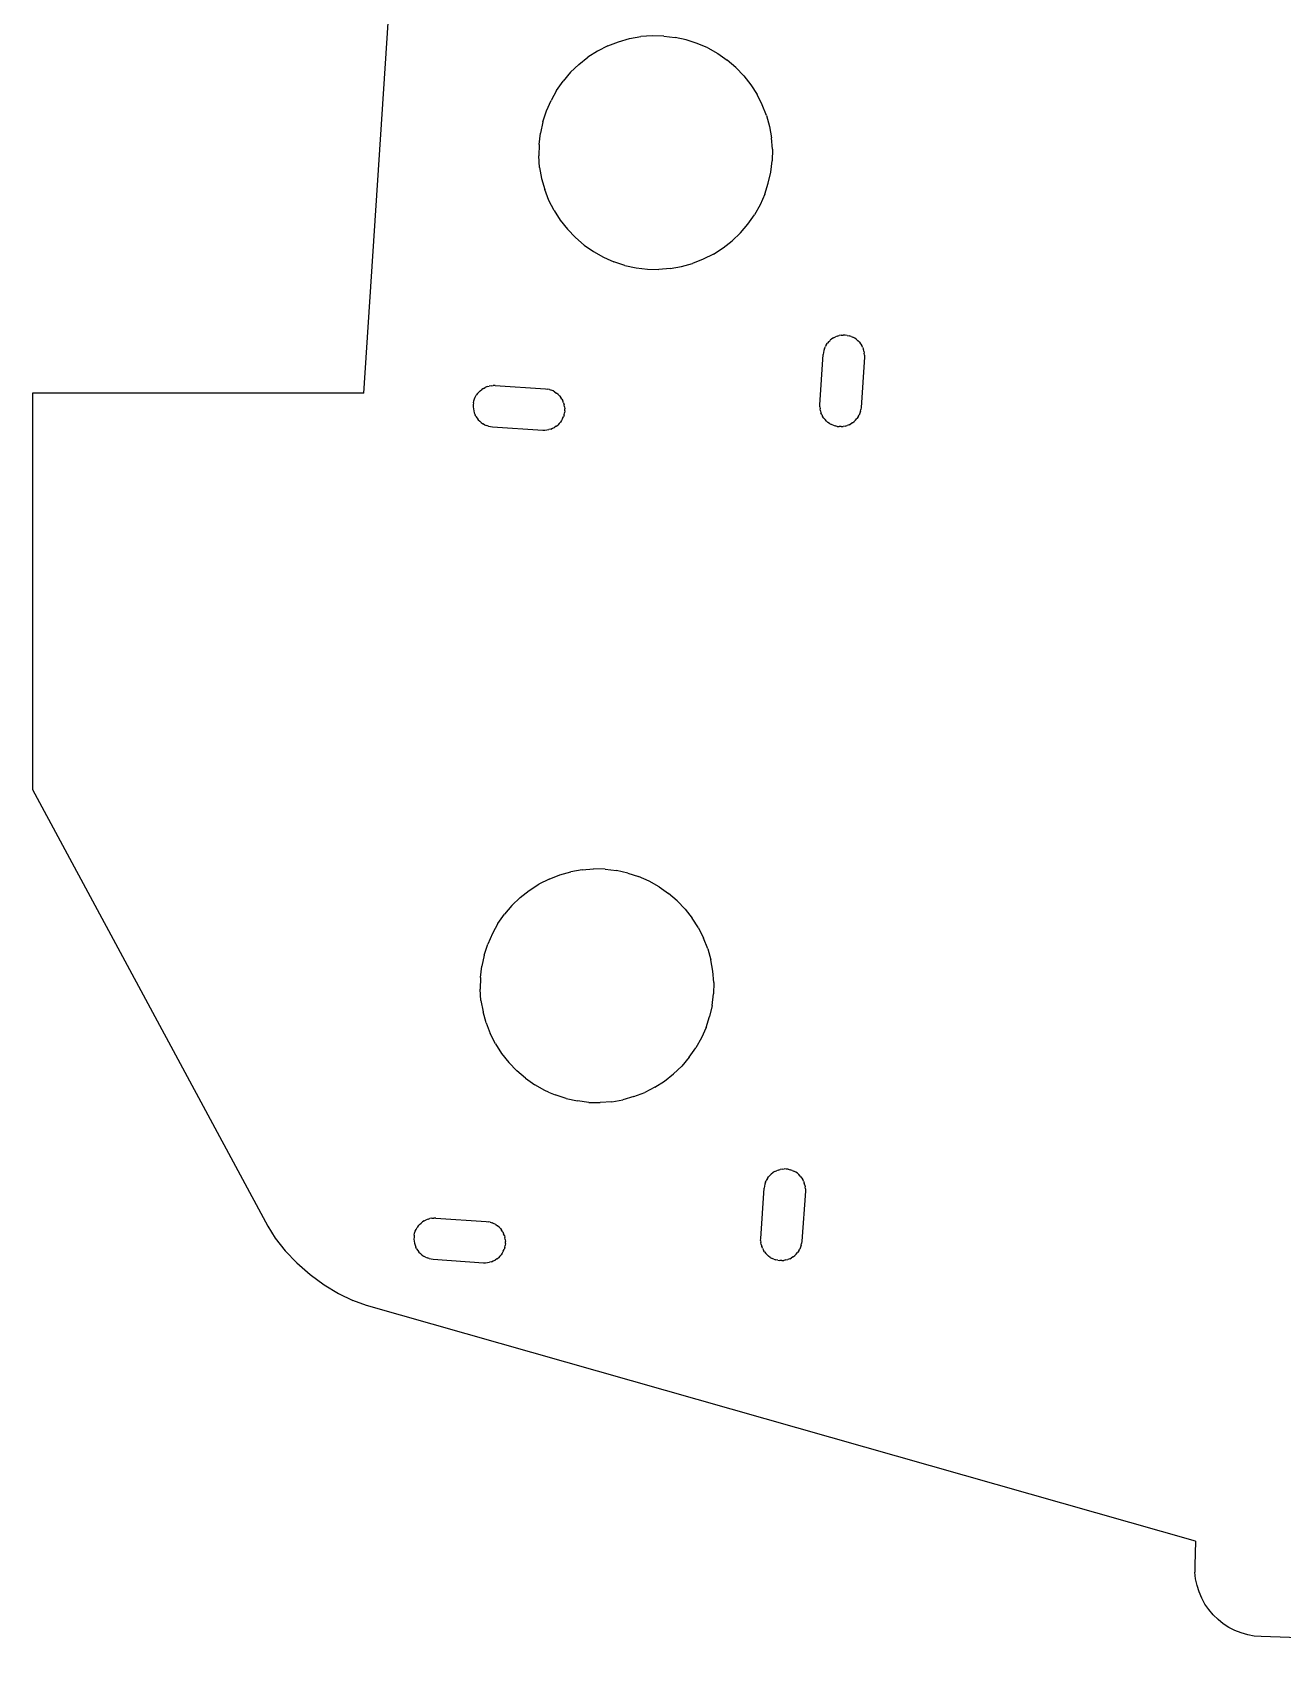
# Model space of a CAD drawing. Extents: x -47 to 67, y -58 to 58.
# Drawn here: x -46.98 to -19.69, y 2.9 to 38.21 of the extents above; entities that cross this region are included whole.
import ezdxf

# ---------------------------------------------------------------- set-up
doc = ezdxf.new("R2010")
doc.units = 0

msp = doc.modelspace()

# ---------------------------------------------------------------- linework, layer by layer
for p, q in [((-39.745, 30.339, 0.063), (-39.144, 39.47, 0.06)), ((-33.449, 38.135, 0.054), (-33.699, 38.115, 0.055)), ((-33.199, 38.129, 0.054), (-33.449, 38.135, 0.054)), ((-34.643, 37.8, 0.056), (-34.853, 37.665, 0.057)), ((-34.419, 37.913, 0.056), (-34.643, 37.8, 0.056)), ((-34.419, 37.913, 0.056), (-34.186, 38.004, 0.056)), ((-34.186, 38.004, 0.056), (-33.945, 38.072, 0.055)), ((-33.945, 38.072, 0.055), (-33.699, 38.115, 0.055)), ((-33.199, 38.129, 0.054), (-32.951, 38.1, 0.054)), ((-32.706, 38.046, 0.053), (-32.951, 38.1, 0.054)), ((-32.469, 37.968, 0.053), (-32.706, 38.046, 0.053)), ((-32.239, 37.868, 0.053), (-32.469, 37.968, 0.053)), ((-32.239, 37.868, 0.053), (-32.021, 37.745, 0.052)), ((-35.231, 37.337, 0.058), (-35.05, 37.51, 0.057)), ((-35.05, 37.51, 0.057), (-34.853, 37.665, 0.057)), ((-32.021, 37.745, 0.052), (-31.816, 37.602, 0.052)), ((-31.626, 37.439, 0.052), (-31.816, 37.602, 0.052)), ((-31.453, 37.259, 0.051), (-31.626, 37.439, 0.052)), ((-35.537, 36.942, 0.058), (-35.393, 37.147, 0.058)), ((-35.231, 37.337, 0.058), (-35.393, 37.147, 0.058)), ((-31.453, 37.259, 0.051), (-31.298, 37.062, 0.051)), ((-35.76, 36.494, 0.059), (-35.659, 36.723, 0.058)), ((-35.537, 36.942, 0.058), (-35.659, 36.723, 0.058)), ((-31.298, 37.062, 0.051), (-31.163, 36.851, 0.051)), ((-31.05, 36.628, 0.051), (-31.163, 36.851, 0.051)), ((-35.837, 36.256, 0.059), (-35.76, 36.494, 0.059)), ((-30.959, 36.395, 0.051), (-31.05, 36.628, 0.051)), ((-30.959, 36.395, 0.051), (-30.891, 36.154, 0.051)), ((-35.837, 36.256, 0.059), (-35.891, 36.012, 0.059)), ((-30.891, 36.154, 0.051), (-30.848, 35.907, 0.051)), ((-35.921, 35.764, 0.059), (-35.926, 35.513, 0.059)), ((-35.921, 35.764, 0.059), (-35.891, 36.012, 0.059)), ((-30.828, 35.658, 0.051), (-30.848, 35.907, 0.051)), ((-35.907, 35.264, 0.059), (-35.926, 35.513, 0.059)), ((-30.863, 35.159, 0.051), (-30.833, 35.408, 0.051)), ((-30.828, 35.658, 0.051), (-30.833, 35.408, 0.051)), ((-35.907, 35.264, 0.059), (-35.863, 35.017, 0.059)), ((-35.863, 35.017, 0.059), (-35.795, 34.777, 0.059)), ((-30.917, 34.915, 0.051), (-30.863, 35.159, 0.051)), ((-35.704, 34.543, 0.059), (-35.795, 34.777, 0.059)), ((-30.995, 34.677, 0.051), (-31.095, 34.448, 0.052)), ((-30.995, 34.677, 0.051), (-30.917, 34.915, 0.051)), ((-35.591, 34.32, 0.059), (-35.704, 34.543, 0.059)), ((-35.591, 34.32, 0.059), (-35.456, 34.109, 0.059)), ((-31.095, 34.448, 0.052), (-31.218, 34.23, 0.052)), ((-35.456, 34.109, 0.059), (-35.302, 33.913, 0.059)), ((-35.128, 33.732, 0.058), (-35.302, 33.913, 0.059)), ((-31.524, 33.834, 0.053), (-31.361, 34.025, 0.052)), ((-31.361, 34.025, 0.052), (-31.218, 34.23, 0.052)), ((-34.938, 33.569, 0.058), (-35.128, 33.732, 0.058)), ((-34.938, 33.569, 0.058), (-34.733, 33.426, 0.058)), ((-31.901, 33.506, 0.053), (-31.704, 33.661, 0.053)), ((-31.704, 33.661, 0.053), (-31.524, 33.834, 0.053)), ((-34.733, 33.426, 0.058), (-34.515, 33.304, 0.058)), ((-34.515, 33.304, 0.058), (-34.434, 33.268, 0.057)), ((-34.434, 33.268, 0.057), (-34.286, 33.203, 0.057)), ((-34.048, 33.125, 0.057), (-34.286, 33.203, 0.057)), ((-32.335, 33.258, 0.054), (-32.568, 33.167, 0.054)), ((-32.112, 33.372, 0.054), (-32.335, 33.258, 0.054)), ((-32.112, 33.372, 0.054), (-31.901, 33.506, 0.053)), ((-34.048, 33.125, 0.057), (-33.804, 33.072, 0.056)), ((-33.804, 33.072, 0.056), (-33.555, 33.042, 0.056)), ((-33.555, 33.042, 0.056), (-33.305, 33.037, 0.056)), ((-33.055, 33.056, 0.055), (-33.305, 33.037, 0.056)), ((-33.055, 33.056, 0.055), (-32.809, 33.1, 0.055)), ((-32.809, 33.1, 0.055), (-32.568, 33.167, 0.054)), ((-29.651, 31.391, 0.047), (-29.626, 31.427, 0.047)), ((-29.597, 31.461, 0.046), (-29.626, 31.427, 0.047)), ((-29.597, 31.461, 0.046), (-29.576, 31.481, 0.046)), ((-29.576, 31.481, 0.046), (-29.565, 31.492, 0.046)), ((-29.531, 31.519, 0.046), (-29.565, 31.492, 0.046)), ((-29.494, 31.543, 0.046), (-29.531, 31.519, 0.046)), ((-29.494, 31.543, 0.046), (-29.454, 31.563, 0.046)), ((-29.413, 31.58, 0.046), (-29.454, 31.563, 0.046)), ((-29.413, 31.58, 0.046), (-29.371, 31.592, 0.046)), ((-29.327, 31.6, 0.046), (-29.371, 31.592, 0.046)), ((-29.327, 31.6, 0.046), (-29.283, 31.603, 0.046)), ((-29.239, 31.602, 0.046), (-29.283, 31.603, 0.046)), ((-29.195, 31.597, 0.046), (-29.239, 31.602, 0.046)), ((-29.195, 31.597, 0.046), (-29.152, 31.588, 0.046)), ((-29.11, 31.575, 0.046), (-29.152, 31.588, 0.046)), ((-29.11, 31.575, 0.046), (-29.07, 31.557, 0.046)), ((-29.031, 31.536, 0.046), (-29.07, 31.557, 0.046)), ((-28.995, 31.51, 0.045), (-29.031, 31.536, 0.046)), ((-28.995, 31.51, 0.045), (-28.961, 31.482, 0.045)), ((-28.93, 31.45, 0.045), (-28.961, 31.482, 0.045)), ((-28.93, 31.45, 0.045), (-28.903, 31.415, 0.045)), ((-29.79, 30.085, 0.047), (-29.718, 31.183, 0.047)), ((-29.713, 31.227, 0.047), (-29.718, 31.183, 0.047)), ((-29.703, 31.27, 0.047), (-29.713, 31.227, 0.047)), ((-29.69, 31.312, 0.047), (-29.703, 31.27, 0.047)), ((-29.69, 31.312, 0.047), (-29.672, 31.353, 0.047)), ((-29.651, 31.391, 0.047), (-29.672, 31.353, 0.047)), ((-28.903, 31.415, 0.045), (-28.879, 31.378, 0.045)), ((-28.82, 31.124, 0.045), (-28.892, 30.026, 0.046)), ((-28.859, 31.339, 0.045), (-28.879, 31.378, 0.045)), ((-28.859, 31.339, 0.045), (-28.843, 31.298, 0.045)), ((-28.83, 31.256, 0.045), (-28.843, 31.298, 0.045)), ((-28.83, 31.256, 0.045), (-28.823, 31.212, 0.045)), ((-28.819, 31.168, 0.045), (-28.823, 31.212, 0.045)), ((-28.819, 31.168, 0.045), (-28.82, 31.124, 0.045)), ((-37.236, 30.36, 0.059), (-37.204, 30.391, 0.059)), ((-37.204, 30.391, 0.059), (-37.169, 30.418, 0.059)), ((-37.132, 30.442, 0.059), (-37.169, 30.418, 0.059)), ((-37.132, 30.442, 0.059), (-37.093, 30.463, 0.059)), ((-37.052, 30.479, 0.059), (-37.093, 30.463, 0.059)), ((-37.052, 30.479, 0.059), (-37.009, 30.491, 0.059)), ((-36.966, 30.499, 0.059), (-37.009, 30.491, 0.059)), ((-36.966, 30.499, 0.059), (-36.922, 30.502, 0.059)), ((-36.878, 30.502, 0.059), (-36.922, 30.502, 0.059)), ((-36.878, 30.502, 0.059), (-35.78, 30.429, 0.057)), ((-35.78, 30.429, 0.057), (-35.736, 30.424, 0.057)), ((-35.693, 30.415, 0.057), (-35.736, 30.424, 0.057)), ((-35.693, 30.415, 0.057), (-35.651, 30.402, 0.057)), ((-35.611, 30.384, 0.057), (-35.651, 30.402, 0.057)), ((-35.572, 30.362, 0.056), (-35.611, 30.384, 0.057)), ((-39.745, 30.339, 0.063), (-46.978, 30.339, 0.064)), ((-46.978, 30.339, 0.064), (-46.975, 21.689, 0.064)), ((-37.356, 30.082, 0.059), (-37.357, 30.038, 0.059)), ((-37.357, 30.038, 0.059), (-37.354, 29.994, 0.059)), ((-37.351, 30.126, 0.059), (-37.356, 30.082, 0.059)), ((-37.351, 30.126, 0.059), (-37.342, 30.169, 0.059)), ((-37.342, 30.169, 0.059), (-37.329, 30.211, 0.059)), ((-37.329, 30.211, 0.059), (-37.311, 30.252, 0.059)), ((-37.311, 30.252, 0.059), (-37.289, 30.29, 0.059)), ((-37.264, 30.327, 0.059), (-37.289, 30.29, 0.059)), ((-37.264, 30.327, 0.059), (-37.236, 30.36, 0.059)), ((-35.572, 30.362, 0.056), (-35.536, 30.337, 0.056)), ((-35.502, 30.309, 0.056), (-35.536, 30.337, 0.056)), ((-35.502, 30.309, 0.056), (-35.471, 30.277, 0.056)), ((-35.471, 30.277, 0.056), (-35.444, 30.242, 0.056)), ((-35.42, 30.205, 0.056), (-35.444, 30.242, 0.056)), ((-35.42, 30.205, 0.056), (-35.4, 30.166, 0.056)), ((-35.384, 30.125, 0.056), (-35.4, 30.166, 0.056)), ((-35.384, 30.125, 0.056), (-35.372, 30.082, 0.056)), ((-35.364, 30.039, 0.056), (-35.372, 30.082, 0.056)), ((-35.364, 30.039, 0.056), (-35.36, 29.995, 0.056)), ((-29.791, 30.041, 0.047), (-29.79, 30.085, 0.047)), ((-29.791, 30.041, 0.047), (-29.787, 29.997, 0.047)), ((-28.892, 30.026, 0.046), (-28.897, 29.982, 0.046)), ((-37.354, 29.994, 0.059), (-37.346, 29.951, 0.059)), ((-37.346, 29.951, 0.059), (-37.334, 29.908, 0.059)), ((-37.334, 29.908, 0.059), (-37.317, 29.867, 0.059)), ((-37.297, 29.828, 0.059), (-37.317, 29.867, 0.059)), ((-37.297, 29.828, 0.059), (-37.273, 29.791, 0.059)), ((-37.273, 29.791, 0.059), (-37.246, 29.756, 0.059)), ((-37.246, 29.756, 0.059), (-37.215, 29.724, 0.059)), ((-37.181, 29.696, 0.059), (-37.215, 29.724, 0.059)), ((-37.181, 29.696, 0.059), (-37.145, 29.671, 0.059)), ((-37.107, 29.649, 0.059), (-37.145, 29.671, 0.059)), ((-35.481, 29.673, 0.057), (-35.513, 29.642, 0.057)), ((-35.481, 29.673, 0.057), (-35.453, 29.706, 0.056)), ((-35.428, 29.743, 0.056), (-35.453, 29.706, 0.056)), ((-35.406, 29.781, 0.056), (-35.428, 29.743, 0.056)), ((-35.406, 29.781, 0.056), (-35.389, 29.822, 0.056)), ((-35.375, 29.864, 0.056), (-35.389, 29.822, 0.056)), ((-35.375, 29.864, 0.056), (-35.366, 29.907, 0.056)), ((-35.361, 29.951, 0.056), (-35.366, 29.907, 0.056)), ((-35.361, 29.951, 0.056), (-35.36, 29.995, 0.056)), ((-29.779, 29.954, 0.047), (-29.787, 29.997, 0.047)), ((-29.779, 29.954, 0.047), (-29.767, 29.911, 0.047)), ((-29.751, 29.87, 0.047), (-29.767, 29.911, 0.047)), ((-29.751, 29.87, 0.047), (-29.731, 29.831, 0.047)), ((-29.707, 29.794, 0.047), (-29.731, 29.831, 0.047)), ((-29.707, 29.794, 0.047), (-29.679, 29.759, 0.047)), ((-29.649, 29.727, 0.047), (-29.679, 29.759, 0.047)), ((-29.649, 29.727, 0.047), (-29.615, 29.699, 0.047)), ((-29.579, 29.674, 0.047), (-29.615, 29.699, 0.047)), ((-29.579, 29.674, 0.047), (-29.54, 29.652, 0.047)), ((-29.155, 29.646, 0.046), (-29.116, 29.666, 0.046)), ((-29.079, 29.69, 0.046), (-29.116, 29.666, 0.046)), ((-29.079, 29.69, 0.046), (-29.044, 29.717, 0.046)), ((-29.044, 29.717, 0.046), (-29.013, 29.748, 0.046)), ((-29.013, 29.748, 0.046), (-28.984, 29.782, 0.046)), ((-28.959, 29.818, 0.046), (-28.984, 29.782, 0.046)), ((-28.959, 29.818, 0.046), (-28.937, 29.857, 0.046)), ((-28.92, 29.897, 0.046), (-28.937, 29.857, 0.046)), ((-28.906, 29.939, 0.046), (-28.92, 29.897, 0.046)), ((-28.906, 29.939, 0.046), (-28.897, 29.982, 0.046)), ((-37.107, 29.649, 0.059), (-37.066, 29.632, 0.059)), ((-37.024, 29.618, 0.059), (-37.066, 29.632, 0.059)), ((-37.024, 29.618, 0.059), (-36.981, 29.609, 0.059)), ((-36.981, 29.609, 0.059), (-36.937, 29.604, 0.059)), ((-36.937, 29.604, 0.059), (-35.839, 29.531, 0.057)), ((-35.839, 29.531, 0.057), (-35.795, 29.531, 0.057)), ((-35.795, 29.531, 0.057), (-35.751, 29.534, 0.057)), ((-35.751, 29.534, 0.057), (-35.708, 29.542, 0.057)), ((-35.665, 29.554, 0.057), (-35.708, 29.542, 0.057)), ((-35.665, 29.554, 0.057), (-35.624, 29.57, 0.057)), ((-35.624, 29.57, 0.057), (-35.585, 29.591, 0.057)), ((-35.548, 29.615, 0.057), (-35.585, 29.591, 0.057)), ((-35.548, 29.615, 0.057), (-35.513, 29.642, 0.057)), ((-29.5, 29.635, 0.047), (-29.54, 29.652, 0.047)), ((-29.5, 29.635, 0.047), (-29.457, 29.621, 0.047)), ((-29.414, 29.612, 0.047), (-29.457, 29.621, 0.047)), ((-29.414, 29.612, 0.047), (-29.37, 29.607, 0.047)), ((-29.326, 29.606, 0.047), (-29.37, 29.607, 0.047)), ((-29.326, 29.606, 0.047), (-29.282, 29.61, 0.046)), ((-29.239, 29.618, 0.046), (-29.282, 29.61, 0.046)), ((-29.239, 29.618, 0.046), (-29.196, 29.63, 0.046)), ((-29.155, 29.646, 0.046), (-29.196, 29.63, 0.046)), ((-46.975, 21.689, 0.064), (-41.842, 12.163, 0.07)), ((-35.699, 19.734, 0.06), (-35.466, 19.825, 0.059)), ((-35.466, 19.825, 0.059), (-35.225, 19.893, 0.059)), ((-34.979, 19.936, 0.058), (-35.225, 19.893, 0.059)), ((-34.979, 19.936, 0.058), (-34.729, 19.956, 0.058)), ((-34.479, 19.951, 0.058), (-34.729, 19.956, 0.058)), ((-34.479, 19.951, 0.058), (-34.231, 19.921, 0.057)), ((-33.986, 19.867, 0.057), (-34.231, 19.921, 0.057)), ((-33.986, 19.867, 0.057), (-33.748, 19.789, 0.056)), ((-33.519, 19.689, 0.056), (-33.748, 19.789, 0.056)), ((-36.33, 19.331, 0.061), (-36.133, 19.486, 0.06)), ((-36.133, 19.486, 0.06), (-35.922, 19.621, 0.06)), ((-35.699, 19.734, 0.06), (-35.922, 19.621, 0.06)), ((-33.301, 19.566, 0.056), (-33.519, 19.689, 0.056)), ((-33.301, 19.566, 0.056), (-33.096, 19.423, 0.056)), ((-32.906, 19.26, 0.055), (-33.096, 19.423, 0.056)), ((-36.511, 19.158, 0.061), (-36.673, 18.968, 0.061)), ((-36.511, 19.158, 0.061), (-36.33, 19.331, 0.061)), ((-32.733, 19.08, 0.055), (-32.906, 19.26, 0.055)), ((-32.733, 19.08, 0.055), (-32.578, 18.883, 0.055)), ((-36.817, 18.763, 0.062), (-36.939, 18.545, 0.062)), ((-36.817, 18.763, 0.062), (-36.673, 18.968, 0.061)), ((-32.443, 18.672, 0.055), (-32.578, 18.883, 0.055)), ((-36.939, 18.545, 0.062), (-37.04, 18.315, 0.062)), ((-32.443, 18.672, 0.055), (-32.33, 18.449, 0.055)), ((-32.239, 18.216, 0.054), (-32.33, 18.449, 0.055)), ((-37.117, 18.077, 0.062), (-37.171, 17.833, 0.063)), ((-37.117, 18.077, 0.062), (-37.04, 18.315, 0.062)), ((-32.239, 18.216, 0.054), (-32.171, 17.975, 0.054)), ((-37.201, 17.585, 0.063), (-37.171, 17.833, 0.063)), ((-32.128, 17.729, 0.054), (-32.171, 17.975, 0.054)), ((-32.108, 17.479, 0.054), (-32.128, 17.729, 0.054)), ((-37.201, 17.585, 0.063), (-37.206, 17.334, 0.063)), ((-37.187, 17.085, 0.063), (-37.206, 17.334, 0.063)), ((-32.108, 17.479, 0.054), (-32.113, 17.229, 0.055)), ((-37.187, 17.085, 0.063), (-37.143, 16.839, 0.063)), ((-32.143, 16.98, 0.055), (-32.197, 16.736, 0.055)), ((-32.143, 16.98, 0.055), (-32.113, 17.229, 0.055)), ((-37.075, 16.598, 0.063), (-37.143, 16.839, 0.063)), ((-37.075, 16.598, 0.063), (-36.984, 16.364, 0.063)), ((-32.275, 16.498, 0.055), (-32.197, 16.736, 0.055)), ((-36.871, 16.141, 0.063), (-36.984, 16.364, 0.063)), ((-32.375, 16.269, 0.055), (-32.498, 16.051, 0.055)), ((-32.275, 16.498, 0.055), (-32.375, 16.269, 0.055)), ((-36.871, 16.141, 0.063), (-36.736, 15.93, 0.062)), ((-36.736, 15.93, 0.062), (-36.582, 15.734, 0.062)), ((-32.641, 15.846, 0.056), (-32.498, 16.051, 0.055)), ((-36.582, 15.734, 0.062), (-36.408, 15.553, 0.062)), ((-36.218, 15.39, 0.062), (-36.408, 15.553, 0.062)), ((-32.984, 15.482, 0.056), (-32.804, 15.655, 0.056)), ((-32.641, 15.846, 0.056), (-32.804, 15.655, 0.056)), ((-36.218, 15.39, 0.062), (-36.013, 15.247, 0.061)), ((-35.795, 15.125, 0.061), (-36.013, 15.247, 0.061)), ((-33.392, 15.193, 0.057), (-33.615, 15.079, 0.058)), ((-33.392, 15.193, 0.057), (-33.181, 15.328, 0.057)), ((-33.181, 15.328, 0.057), (-32.984, 15.482, 0.056)), ((-35.714, 15.089, 0.061), (-35.795, 15.125, 0.061)), ((-35.714, 15.089, 0.061), (-35.566, 15.024, 0.061)), ((-35.328, 14.947, 0.06), (-35.566, 15.024, 0.061)), ((-35.328, 14.947, 0.06), (-35.083, 14.893, 0.06)), ((-34.835, 14.863, 0.06), (-35.083, 14.893, 0.06)), ((-34.835, 14.863, 0.06), (-34.585, 14.858, 0.059)), ((-34.335, 14.877, 0.059), (-34.585, 14.858, 0.059)), ((-34.335, 14.877, 0.059), (-34.089, 14.921, 0.058)), ((-33.848, 14.989, 0.058), (-34.089, 14.921, 0.058)), ((-33.848, 14.989, 0.058), (-33.615, 15.079, 0.058)), ((-30.992, 13.078, 0.054), (-31.001, 13.035, 0.054)), ((-30.978, 13.12, 0.054), (-30.992, 13.078, 0.054)), ((-30.978, 13.12, 0.054), (-30.96, 13.161, 0.054)), ((-30.938, 13.199, 0.054), (-30.96, 13.161, 0.054)), ((-30.938, 13.199, 0.054), (-30.913, 13.235, 0.054)), ((-30.884, 13.269, 0.054), (-30.913, 13.235, 0.054)), ((-30.884, 13.269, 0.054), (-30.864, 13.289, 0.054)), ((-30.864, 13.289, 0.054), (-30.853, 13.3, 0.054)), ((-30.818, 13.327, 0.054), (-30.853, 13.3, 0.054)), ((-30.781, 13.351, 0.053), (-30.818, 13.327, 0.054)), ((-30.781, 13.351, 0.053), (-30.741, 13.371, 0.053)), ((-30.7, 13.387, 0.053), (-30.741, 13.371, 0.053)), ((-30.7, 13.387, 0.053), (-30.658, 13.399, 0.053)), ((-30.614, 13.406, 0.053), (-30.658, 13.399, 0.053)), ((-30.614, 13.406, 0.053), (-30.57, 13.41, 0.053)), ((-30.526, 13.409, 0.053), (-30.57, 13.41, 0.053)), ((-30.482, 13.404, 0.053), (-30.526, 13.409, 0.053)), ((-30.482, 13.404, 0.053), (-30.439, 13.394, 0.053)), ((-30.397, 13.38, 0.053), (-30.439, 13.394, 0.053)), ((-30.397, 13.38, 0.053), (-30.357, 13.363, 0.053)), ((-30.318, 13.341, 0.053), (-30.357, 13.363, 0.053)), ((-30.282, 13.316, 0.053), (-30.318, 13.341, 0.053)), ((-30.282, 13.316, 0.053), (-30.248, 13.287, 0.053)), ((-30.218, 13.255, 0.053), (-30.248, 13.287, 0.053)), ((-30.218, 13.255, 0.053), (-30.19, 13.22, 0.053)), ((-30.19, 13.22, 0.053), (-30.167, 13.183, 0.053)), ((-30.147, 13.144, 0.052), (-30.167, 13.183, 0.053)), ((-30.147, 13.144, 0.052), (-30.131, 13.103, 0.052)), ((-30.119, 13.06, 0.052), (-30.131, 13.103, 0.052)), ((-31.083, 11.894, 0.054), (-31.006, 12.991, 0.054)), ((-31.001, 13.035, 0.054), (-31.006, 12.991, 0.054)), ((-30.108, 12.929, 0.052), (-30.185, 11.831, 0.053)), ((-30.119, 13.06, 0.052), (-30.111, 13.017, 0.052)), ((-30.108, 12.973, 0.052), (-30.111, 13.017, 0.052)), ((-30.108, 12.973, 0.052), (-30.108, 12.929, 0.052)), ((-41.842, 12.163, 0.07), (-41.676, 11.897, 0.07)), ((-38.644, 11.966, 0.067), (-38.635, 12.009, 0.067)), ((-38.635, 12.009, 0.067), (-38.621, 12.051, 0.067)), ((-38.621, 12.051, 0.067), (-38.603, 12.091, 0.066)), ((-38.603, 12.091, 0.066), (-38.582, 12.13, 0.066)), ((-38.556, 12.166, 0.066), (-38.582, 12.13, 0.066)), ((-38.556, 12.166, 0.066), (-38.528, 12.2, 0.066)), ((-38.528, 12.2, 0.066), (-38.496, 12.23, 0.066)), ((-38.496, 12.23, 0.066), (-38.461, 12.257, 0.066)), ((-38.424, 12.281, 0.066), (-38.461, 12.257, 0.066)), ((-38.424, 12.281, 0.066), (-38.384, 12.301, 0.066)), ((-38.343, 12.317, 0.066), (-38.384, 12.301, 0.066)), ((-38.343, 12.317, 0.066), (-38.301, 12.329, 0.066)), ((-38.257, 12.337, 0.066), (-38.301, 12.329, 0.066)), ((-38.257, 12.337, 0.066), (-38.213, 12.34, 0.066)), ((-38.169, 12.339, 0.066), (-38.213, 12.34, 0.066)), ((-38.169, 12.339, 0.066), (-37.072, 12.263, 0.064)), ((-37.072, 12.263, 0.064), (-37.028, 12.257, 0.064)), ((-36.985, 12.248, 0.064), (-37.028, 12.257, 0.064)), ((-36.985, 12.248, 0.064), (-36.943, 12.234, 0.064)), ((-36.902, 12.216, 0.064), (-36.943, 12.234, 0.064)), ((-36.864, 12.195, 0.064), (-36.902, 12.216, 0.064)), ((-36.864, 12.195, 0.064), (-36.828, 12.17, 0.064)), ((-36.794, 12.141, 0.064), (-36.828, 12.17, 0.064)), ((-36.794, 12.141, 0.064), (-36.764, 12.109, 0.064)), ((-36.764, 12.109, 0.064), (-36.736, 12.074, 0.063)), ((-36.713, 12.037, 0.063), (-36.736, 12.074, 0.063)), ((-36.713, 12.037, 0.063), (-36.693, 11.998, 0.063)), ((-41.676, 11.897, 0.07), (-41.46, 11.626, 0.07)), ((-38.649, 11.922, 0.067), (-38.65, 11.878, 0.067)), ((-38.65, 11.878, 0.067), (-38.647, 11.834, 0.067)), ((-38.644, 11.966, 0.067), (-38.649, 11.922, 0.067)), ((-38.647, 11.834, 0.067), (-38.639, 11.79, 0.067)), ((-38.639, 11.79, 0.067), (-38.611, 11.707, 0.067)), ((-38.591, 11.667, 0.067), (-38.611, 11.707, 0.067)), ((-38.591, 11.667, 0.067), (-38.567, 11.63, 0.067)), ((-36.701, 11.613, 0.064), (-36.683, 11.653, 0.064)), ((-36.677, 11.957, 0.063), (-36.693, 11.998, 0.063)), ((-36.669, 11.695, 0.063), (-36.683, 11.653, 0.064)), ((-36.677, 11.957, 0.063), (-36.665, 11.914, 0.063)), ((-36.669, 11.695, 0.063), (-36.66, 11.739, 0.063)), ((-36.657, 11.871, 0.063), (-36.665, 11.914, 0.063)), ((-36.654, 11.782, 0.063), (-36.66, 11.739, 0.063)), ((-36.657, 11.871, 0.063), (-36.653, 11.827, 0.063)), ((-36.654, 11.782, 0.063), (-36.653, 11.827, 0.063)), ((-31.084, 11.85, 0.054), (-31.083, 11.894, 0.054)), ((-31.084, 11.85, 0.054), (-31.081, 11.806, 0.054)), ((-31.073, 11.762, 0.054), (-31.081, 11.806, 0.054)), ((-31.073, 11.762, 0.054), (-31.061, 11.72, 0.054)), ((-31.045, 11.679, 0.054), (-31.061, 11.72, 0.054)), ((-31.045, 11.679, 0.054), (-31.025, 11.639, 0.054)), ((-30.253, 11.623, 0.053), (-30.231, 11.662, 0.053)), ((-30.214, 11.702, 0.053), (-30.231, 11.662, 0.053)), ((-30.2, 11.744, 0.053), (-30.214, 11.702, 0.053)), ((-30.2, 11.744, 0.053), (-30.19, 11.787, 0.053)), ((-30.185, 11.831, 0.053), (-30.19, 11.787, 0.053)), ((-41.46, 11.626, 0.07), (-41.204, 11.36, 0.07)), ((-41.204, 11.36, 0.07), (-40.917, 11.109, 0.07)), ((-38.567, 11.63, 0.067), (-38.54, 11.595, 0.067)), ((-38.54, 11.595, 0.067), (-38.51, 11.563, 0.066)), ((-38.476, 11.535, 0.066), (-38.51, 11.563, 0.066)), ((-38.476, 11.535, 0.066), (-38.44, 11.509, 0.066)), ((-38.401, 11.488, 0.066), (-38.44, 11.509, 0.066)), ((-38.401, 11.488, 0.066), (-38.361, 11.47, 0.066)), ((-38.319, 11.456, 0.066), (-38.361, 11.47, 0.066)), ((-38.319, 11.456, 0.066), (-38.276, 11.447, 0.066)), ((-38.276, 11.447, 0.066), (-38.232, 11.442, 0.066)), ((-38.232, 11.442, 0.066), (-37.135, 11.365, 0.064)), ((-37.135, 11.365, 0.064), (-37.09, 11.364, 0.064)), ((-37.09, 11.364, 0.064), (-37.046, 11.367, 0.064)), ((-37.046, 11.367, 0.064), (-37.003, 11.375, 0.064)), ((-36.96, 11.387, 0.064), (-37.003, 11.375, 0.064)), ((-36.96, 11.387, 0.064), (-36.919, 11.403, 0.064)), ((-36.919, 11.403, 0.064), (-36.88, 11.423, 0.064)), ((-36.843, 11.447, 0.064), (-36.88, 11.423, 0.064)), ((-36.843, 11.447, 0.064), (-36.808, 11.474, 0.064)), ((-36.776, 11.505, 0.064), (-36.808, 11.474, 0.064)), ((-36.776, 11.505, 0.064), (-36.747, 11.538, 0.064)), ((-36.722, 11.574, 0.064), (-36.747, 11.538, 0.064)), ((-36.701, 11.613, 0.064), (-36.722, 11.574, 0.064)), ((-31.001, 11.602, 0.054), (-31.025, 11.639, 0.054)), ((-31.001, 11.602, 0.054), (-30.974, 11.567, 0.054)), ((-30.943, 11.535, 0.054), (-30.974, 11.567, 0.054)), ((-30.943, 11.535, 0.054), (-30.91, 11.507, 0.054)), ((-30.873, 11.481, 0.054), (-30.91, 11.507, 0.054)), ((-30.873, 11.481, 0.054), (-30.835, 11.46, 0.054)), ((-30.794, 11.442, 0.054), (-30.835, 11.46, 0.054)), ((-30.794, 11.442, 0.054), (-30.752, 11.428, 0.054)), ((-30.709, 11.419, 0.054), (-30.752, 11.428, 0.054)), ((-30.709, 11.419, 0.054), (-30.665, 11.414, 0.054)), ((-30.621, 11.413, 0.054), (-30.665, 11.414, 0.054)), ((-30.621, 11.413, 0.054), (-30.577, 11.416, 0.054)), ((-30.534, 11.424, 0.054), (-30.577, 11.416, 0.054)), ((-30.534, 11.424, 0.054), (-30.491, 11.436, 0.054)), ((-30.45, 11.452, 0.053), (-30.491, 11.436, 0.054)), ((-30.45, 11.452, 0.053), (-30.411, 11.472, 0.053)), ((-30.374, 11.496, 0.053), (-30.411, 11.472, 0.053)), ((-30.374, 11.496, 0.053), (-30.339, 11.523, 0.053)), ((-30.339, 11.523, 0.053), (-30.307, 11.554, 0.053)), ((-30.307, 11.554, 0.053), (-30.278, 11.587, 0.053)), ((-30.253, 11.623, 0.053), (-30.278, 11.587, 0.053)), ((-40.917, 11.109, 0.07), (-40.61, 10.883, 0.07)), ((-40.61, 10.883, 0.07), (-40.294, 10.69, 0.07)), ((-40.294, 10.69, 0.07), (-39.983, 10.538, 0.069)), ((-39.688, 10.432, 0.069), (-39.983, 10.538, 0.069)), ((-21.592, 5.287, 0.041), (-39.688, 10.432, 0.069)), ((-21.592, 5.287, 0.041), (-21.611, 4.757, 0.041)), ((-21.611, 4.757, 0.041), (-21.609, 4.61, 0.041)), ((-21.592, 4.464, 0.041), (-21.609, 4.61, 0.041)), ((-21.561, 4.32, 0.041), (-21.592, 4.464, 0.041)), ((-21.517, 4.18, 0.041), (-21.561, 4.32, 0.041)), ((-21.458, 4.045, 0.041), (-21.517, 4.18, 0.041)), ((-21.387, 3.916, 0.041), (-21.458, 4.045, 0.041)), ((-21.304, 3.795, 0.041), (-21.387, 3.916, 0.041)), ((-21.209, 3.682, 0.041), (-21.304, 3.795, 0.041)), ((-21.103, 3.58, 0.04), (-21.209, 3.682, 0.041)), ((-20.988, 3.488, 0.04), (-21.103, 3.58, 0.04)), ((-20.864, 3.408, 0.04), (-20.988, 3.488, 0.04)), ((-20.734, 3.34, 0.04), (-20.864, 3.408, 0.04)), ((-20.597, 3.286, 0.04), (-20.734, 3.34, 0.04)), ((-20.455, 3.245, 0.04), (-20.597, 3.286, 0.04)), ((-20.311, 3.218, 0.039), (-20.455, 3.245, 0.04)), ((-20.164, 3.206, 0.039), (-20.311, 3.218, 0.039)), ((-11.418, 2.901, 0.025), (-20.164, 3.206, 0.039))]:
    msp.add_line(p, q)

doc.saveas('drawing.dxf')
